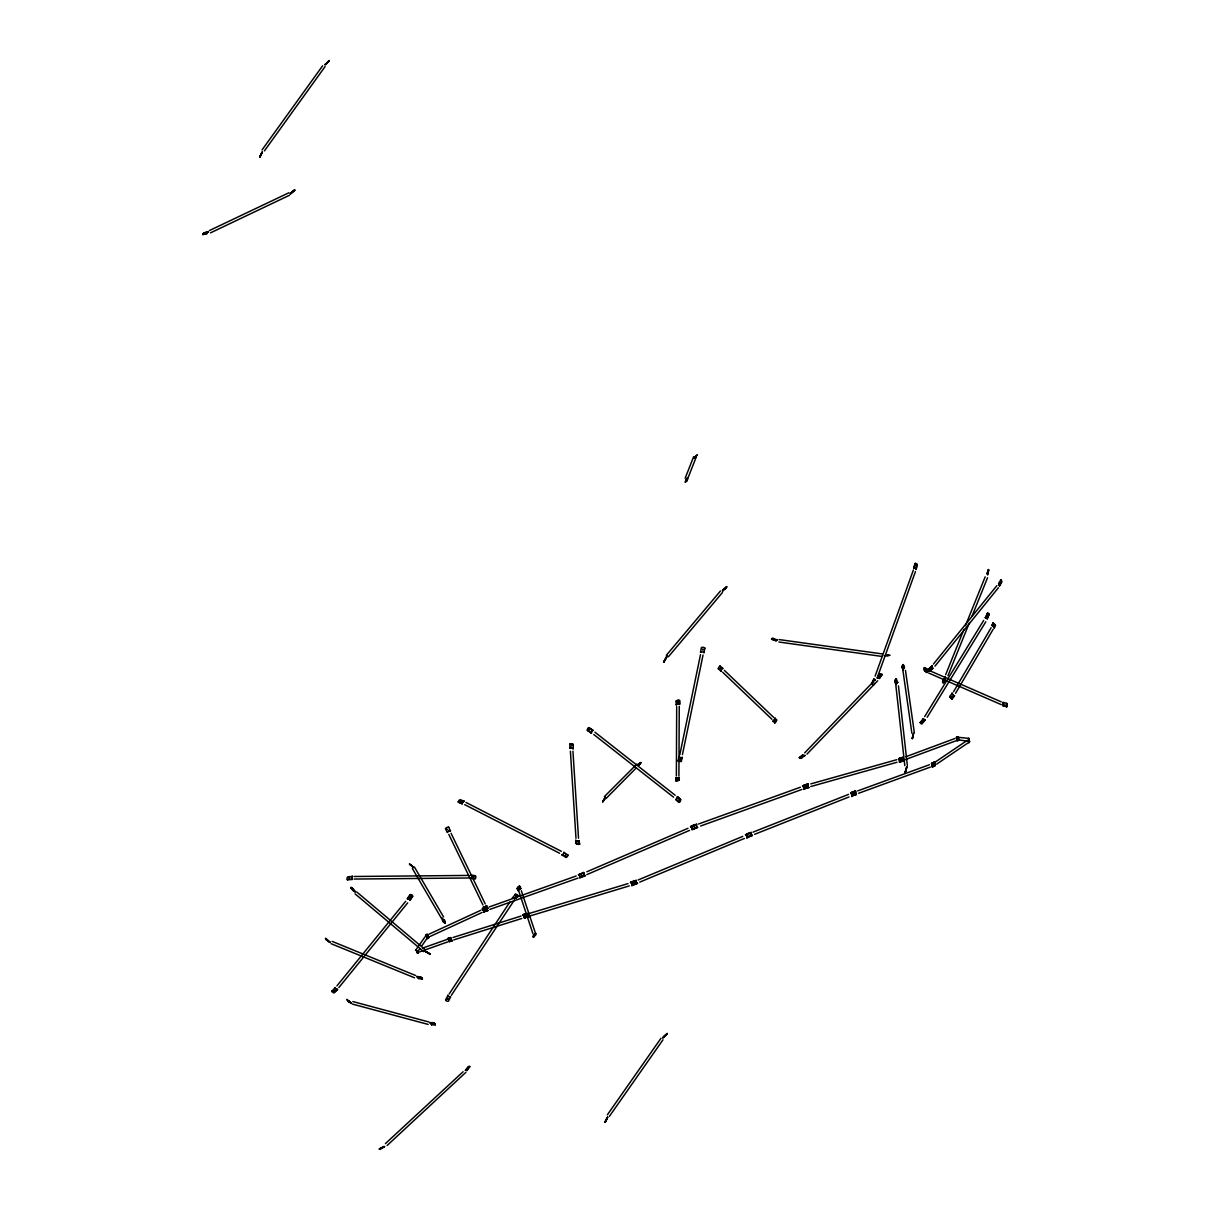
<?xml version="1.0" encoding="UTF-8"?>
<svg xmlns="http://www.w3.org/2000/svg" width="1210" height="1210" viewBox="0 0 1210 1210"><rect width="100%" height="100%" fill="white"/><g stroke="black" fill="none" stroke-linecap="round" stroke-linejoin="round"><path stroke-width="1.5" d="M957.276 739.976L958.955 740.369A3.086 0.786 79.1 0 1 958.743 739.718A2.843 0.923 79.2 0 0 958.078 736.92L957.73 736.739A2.843 0.923 79.2 0 1 958.486 740.202L958.32 737.283A3.086 0.786 79.1 0 1 958.32 736.875L956.853 737.828A2.874 0.923 79.2 0 1 956.959 738.599L957.14 739.476A2.874 0.923 79.2 0 1 957.246 740.807M969.028 739.386L968.786 738.493M450.256 939.716L449.787 939.338M569.925 744.029L570.122 743.968A2.843 2.36 33.7 0 1 573.011 744.437L573.298 744.573A2.843 2.36 33.7 0 0 569.925 744.029L569.819 748.385A3.086 2.541 33.7 0 1 570.455 748.158A2.874 2.375 33.7 0 1 571.09 748.098L571.589 748.007M573.298 744.573L573.192 748.945A3.086 2.541 33.7 0 0 572.648 748.385A2.874 2.375 33.7 0 0 572.012 748.113L571.513 748.128M676.36 776.018L676.692 706.655M678.901 776.079L678.976 761.075M678.991 757.324L679.264 706.262M433.452 1022.889L433.558 1022.677A2.843 1.255 28.2 0 1 435.298 1024.84L435.267 1024.794A2.843 1.255 28.2 0 0 433.77 1022.949L433.724 1023.055A2.843 1.255 28.2 0 1 435.207 1024.9L431.486 1024.809M987.118 615.633L987.768 614.998L987.572 615.89M383.267 1146.838L379.274 1148.865L380.046 1149.455M447.776 829.667L447.231 829.243M933.182 764.932L933.061 764.342M409.887 897.154L410.613 896.504L410.598 897.397M448.426 827.232L448.698 827.186A2.843 2.36 -25.7 0 0 445.492 828.729L445.688 828.547M957.397 738.418L957.927 739.174L957.897 738.357M957.488 738.856L957.654 739.219M422.275 979.238A2.843 1.074 26.3 0 0 421.11 977.62L420.959 977.241A2.843 1.074 26.3 0 1 422.32 979.132L422.32 979.132A2.843 1.074 26.3 0 0 421.156 977.514M905.609 770.15L906.275 769.5M900.905 759.245L900.996 760.046M901.435 759.623L901.147 759.32M578.304 842.72L578.017 842.387M726.106 588.166L726.65 586.699L723.701 589.603M853.292 793.972L854.109 793.594L853.322 793.17M943.603 680.58L944.057 680.413M526.411 913.928A2.843 2.148 51.2 0 1 527.832 916.575L524.293 918.163M527.893 916.514L527.953 916.741A2.843 2.148 51.2 0 0 526.289 913.656L526.486 913.883M805.3 786.515L806.208 786.863L805.588 786.107M806.057 786.908L805.497 786.122M702.632 649.12L702.707 650.057L703.222 649.301M567.898 855.047L563.784 852.203A2.874 2.586 9.7 0 1 563.542 853.595M351.838 877.598A2.874 2.39 -25.6 0 1 352.155 876.796A3.086 2.556 -25.6 0 1 352.428 876.403L347.693 876.872A2.843 2.375 -25.6 0 0 347.588 879.927L347.346 879.594M518.651 888.7L519.256 888.11M260.452 155.727L260.937 154.835L260.362 155.561M926.905 670.234L926.89 671.066A3.086 1.497 78.1 0 0 927.178 672.488L924.652 670.915A2.843 1.376 78.1 0 1 924.697 667.617L924.379 667.844M482.941 908.786L486.465 907.364M777.44 639.788A2.874 0.953 11.8 0 0 776.487 639.939L776.17 640.166A2.874 0.953 11.8 0 0 776.124 640.483A3.086 1.013 11.8 0 0 776.17 640.892L771.753 639.228A2.843 0.938 11.8 0 1 773.024 638.351L777.425 640.014A3.086 1.013 11.8 0 0 777.092 639.999M999.596 585.504A3.086 1.316 -77.6 0 1 999.581 585.973L1001.593 581.949A2.843 1.21 -77.6 0 0 1000.957 579.998L1000.594 579.923M693.92 826.46L694.601 827.247L693.738 826.657M466.697 1070.472L469.616 1066.691L466.878 1070.638A3.086 0.998 -48.3 0 0 466.848 1070.305A2.874 0.938 -48.3 0 0 466.712 1070.124L466.379 1070.079A2.874 0.938 -48.3 0 0 465.85 1070.26A3.086 0.998 -48.3 0 0 465.472 1070.442L468.663 1066.539M525.306 915.743L526.305 915.758L525.488 915.32M526.168 916.015L525.836 915.365M720.661 668.555L720.237 667.875L720.358 668.707M896.202 681.351L896.111 681.85M895.839 681.79L896.186 680.988M929.885 669.1L930.596 668.873M930.52 669.266L930.127 668.661M692.861 828.941L693.103 829.107A2.843 2.813 -44.7 0 1 692.014 825.764L691.938 826.097M677.978 778.272A3.086 1.467 -15.1 0 0 679.339 777.743L678.87 780.299A2.843 1.361 -15.1 0 1 675.906 780.737L675.83 778.151M679.158 780.027L679.294 777.516A3.086 1.467 -15.1 0 1 678.87 777.728M1003.483 703.993L1003.287 704.477A2.874 2.072 66.3 0 1 1003.196 705.173M925.378 670.038L925.574 669.357M774.672 720.903L775.444 720.404M695.327 824.751L694.994 824.554A2.843 2.828 -15.6 0 1 696.521 827.776L696.582 827.474M749.338 835.384L748.688 834.673M902.932 666.498L903.265 667.375M880.003 676.193L879.821 675.392M485.437 909.89L484.499 909.527L485.422 909.663M487.736 908.544L487.827 908.15A2.843 1.679 -25.7 0 1 484.635 909.693L485.18 909.587M799.402 757.626L799.462 757.823A2.843 1.21 -22.8 0 0 801.307 758.246L804.983 755.373A3.086 1.301 -22.8 0 1 803.712 755.494L803.213 755.373A3.086 1.301 -22.8 0 1 802.714 754.858L799.432 757.687L802.911 755.085A3.086 1.301 -22.8 0 0 802.971 755.297A3.086 1.301 -22.8 0 0 803.228 755.569M889.259 655.412L884.238 655.729L890.091 655.26M912.627 737.45L913.626 733.215L912.143 738.569L912.673 738.009M912.703 736.678L913.096 736.345M718.377 668.767L721.145 671.414A3.086 2.208 -67.2 0 1 721.281 670.688M903.401 670.249L902.161 667.073A2.843 1.059 -83 0 1 903.189 664.653M445.719 999.989L445.552 999.687A2.843 2.511 -60.1 0 0 448.411 1001.23L450.649 996.889A3.086 2.707 -60.1 0 1 449.954 996.949A2.874 2.526 -60.1 0 1 449.455 996.889L448.653 996.465A2.874 2.526 -60.1 0 1 448.229 996.011M605.877 1120.732L606.119 1119.9M905.488 771.889L906.214 767.745M905.791 771.057L907.061 766.595L905.08 772.056M1005.011 704.931L1004.905 704.447M915.652 565.388L916.061 566.023M351.777 877.991L351.777 877.477A2.874 2.39 -25.6 0 1 351.974 876.887M806.692 784.292L807.025 784.458A2.843 2.601 88.2 0 1 807.962 787.317L807.887 787.634A2.843 2.601 88.2 0 0 806.692 784.292L802.502 785.91A3.086 2.813 88.2 0 1 803.032 786.409M934.725 765.824L934.77 765.522A2.843 1.512 84 0 0 934.196 762.587L933.833 762.391A2.843 1.512 84 0 1 934.513 765.839L932.26 766.898A2.874 1.528 84 0 0 932.305 765.476L932.123 764.614A2.874 1.528 84 0 0 931.806 763.797A3.086 1.633 84 0 0 931.579 763.449M448.093 999.369L447.655 998.568M571.18 746.177L571.77 745.587M433.271 1023.645L432.666 1023.448M485.966 908.377L486.269 907.863A3.086 2.178 57.9 0 1 486.314 907.455M486.012 908.468L485.543 907.803M579.817 876.448A2.874 2.586 49.9 0 1 579.892 877.794L584.022 875.964M912.385 738.644L912.794 736.149M700.499 654.625L679.808 754.768M678.326 799.75L679.067 800.112M579.454 874.558L583.81 872.501A3.086 2.859 46.6 0 0 583.749 872.97M873.696 682.742L873.363 682.032M942.726 681.427L942.832 681.472A2.843 1.013 -64.7 0 0 943.376 682.727L945.161 680.035M523.688 914.518L523.643 914.79A2.843 2.269 49.2 0 0 524.792 917.498L525.155 917.603A2.843 2.269 49.2 0 1 523.809 914.412L527.605 913.55A3.086 2.45 49.2 0 0 527.545 914.216A2.874 2.284 49.2 0 0 527.651 914.851L527.983 915.652A2.874 2.284 49.2 0 0 528.573 916.409M348.979 877.961L349.176 878.672M349.599 878.384L349.509 877.704M349.66 878.505L349.403 877.673M450.286 939.928L449.636 939.278M704.628 647.985L704.84 648.167A2.843 2.738 -7.5 0 0 701.361 647.592L700.499 652.281A3.086 2.949 -7.5 0 1 701.21 651.948M704.84 648.167L703.978 652.856A3.086 2.949 -7.5 0 0 703.781 652.477A2.874 2.753 -7.5 0 0 702.768 652.024L701.891 651.872A2.874 2.753 -7.5 0 0 700.953 652.024M899.65 758.61L899.605 758.337A2.843 1.77 81.2 0 0 900.361 761.801L900.285 761.574M952.164 696.93L951.438 696.31M473.095 877.144L473.912 876.675M565.856 854.835L565.04 855.334M581.42 874.86L581.662 875.632M682.44 754.601L703.04 655.049M988.509 569.517L986.967 573.691M987.148 573.752L988.57 569.668M988.404 570.031L987.511 574.78M988.585 570.53L987.738 574.614M582.267 875.39L582.055 875.662M749.913 832.692L749.837 832.631A2.843 2.753 -55 0 1 751.213 835.838L751.304 835.535A2.843 2.753 -55 0 0 750.17 832.843L745.466 834.688A3.086 2.964 -55 0 1 746.071 835.112M902.705 761.09L902.766 760.803A2.843 1.921 81.8 0 0 902.116 757.853L901.813 757.611A2.843 1.921 81.8 0 1 902.509 761.12L899.348 762.103A3.086 2.087 81.8 0 0 899.423 761.635A2.874 1.936 81.8 0 0 899.423 760.682L899.242 759.819A2.874 1.936 81.8 0 0 898.848 759.003A3.086 2.087 81.8 0 0 898.591 758.64L901.949 757.641M460.148 801.307L460.844 801.716M525.306 915.622L526.017 915.274L525.458 915.925M915.168 563.573L913.716 568.292A3.086 2.102 89.9 0 1 914.231 568.14M913.913 568.292L914.957 563.663M917.12 564.525L916.197 569.411A3.086 2.102 89.9 0 0 915.909 569.078M410.689 864.984L411.96 866.012L409.404 864.137M678.205 760.999L678.87 756.779A3.086 2.496 2.5 0 0 679.445 757.203M681.185 761.498L682.364 757.354A3.086 2.496 2.5 0 1 681.895 757.505M851.613 796.346L855.606 794.35A2.843 2.344 -88.9 0 0 854.683 791.506L850.63 793.004A3.086 2.526 -88.9 0 1 851.114 793.503M897.759 682.41A3.086 1.452 -81.5 0 0 897.517 682.485A2.874 1.361 -81.5 0 0 896.973 682.969L896.595 683.559A2.874 1.361 -81.5 0 0 896.338 684.134A3.086 1.452 -81.5 0 0 896.141 684.86L895.082 680.928A2.843 1.346 -81.5 0 1 896.292 678.916L896.292 678.916A2.843 1.346 -81.5 0 0 894.795 681.2L895.929 684.83A3.086 1.452 -81.5 0 1 896.05 684.346A2.874 1.361 -81.5 0 1 896.368 683.529L896.746 682.939A2.874 1.361 -81.5 0 1 897.079 682.652M994.076 624.753L994.272 625.071M534.517 935.784L535.516 934.876M922.67 721.508L921.959 721.962M604.213 800.052L605.423 797.375L602.943 801.776M603.745 800.324L604.198 799.417L602.988 801.307M928.735 669.1L928.69 669.266A2.843 1.649 -58 0 0 928.887 670.885M928.781 669.327L932.214 665.954A3.086 1.785 -58 0 0 932.123 666.408A2.874 1.664 -58 0 0 932.108 667.179L932.29 667.754A2.874 1.664 -58 0 0 932.562 668.056A3.086 1.785 -58 0 0 932.971 668.253L929.598 671.323M775.247 720.676L775.489 720.555M854.109 793.669L853.262 793.941M347.406 1000.292L348.661 1001.396M631.786 881.878L631.696 882.272A2.843 2.723 19 0 0 632.845 884.979L637.64 883.421A3.086 2.934 19 0 1 637.231 883.134A2.874 2.738 19 0 1 636.581 882.483L636.399 882.029M633.526 882.892L633.964 882.483M776.563 720.237L776.563 719.844A2.843 1.27 -62.5 0 1 774.582 722.824L774.975 722.778A2.843 1.27 -62.5 0 0 776.457 720.192M515.778 895.929L515.838 896.519M515.883 896.655L516.08 896.232M463.475 801.489A2.874 2.269 -20.3 0 0 462.961 801.928L462.538 802.729A2.874 2.269 -20.3 0 0 462.296 803.516A3.086 2.435 -20.3 0 0 462.296 803.909L458.287 802.245A2.843 2.254 -20.3 0 1 460.208 799.613L464.201 801.277M851.885 792.565L851.9 792.278A2.843 2.223 89.2 0 0 852.581 795.726L856.438 794.562M326.972 940.17L330.103 942.303L325.611 938.294L329.937 942.484L326.352 939.535M724.714 588.922L725.486 588.317L724.684 588.816M726.65 586.835L726.333 587.667M325.429 938.536L326.186 939.716M351.656 887.989L352.125 889.017M915.441 571.574L877.492 677.01M676.587 704.492A2.874 2.117 -20 0 1 677.464 704.114L678.386 704.114A2.874 2.117 -20 0 1 679.279 704.175A3.086 2.269 -20 0 1 679.702 704.296L679.536 700.56L679.642 704.144M803.848 785.487L808.189 784.095M630.486 882.392L634.917 880.835A2.843 2.677 28.1 0 1 636.309 883.935L636.369 883.678A2.843 2.677 28.1 0 0 635.189 881.001L630.516 882.317A3.086 2.889 28.1 0 1 630.879 882.68A2.874 2.692 28.1 0 1 631.514 883.406M638.94 764.538L639.364 763.722L639.213 765.068M875.102 676.148L913.384 570.016M879.685 675.951L880.502 675.588M602.701 801.852L605.212 797.239L604.229 799.674M802.185 756.946L801.443 756.658M802.124 756.658L801.943 757.158M912.869 737.54L912.325 738.493M640.755 762.996L640.514 763.404M685.147 478.268L693.663 456.654M687.492 479.251L696.007 457.622M444.509 920.039L445.008 922.928A2.843 0.877 48.8 0 1 442.588 920.991L442.089 918.103A3.086 0.938 48.8 0 0 442.406 918.496M680.428 760.001L680.141 759.169M945.63 674.726L963.992 629.291M965.398 625.782L985.182 576.852M948.005 675.619L969.195 623.195M972.008 616.208L987.541 577.76M447.352 999.188L448.169 998.628M333.945 992.745L337.575 989.462M443.45 920.447L443.631 921.279M664.562 660.388L664.245 661.159M665.001 659.631L664.759 660.236M605.529 1121.383L607.496 1117.117M605.802 1121.216L607.707 1117.238M591.493 731.823L591.66 731.43M334.081 991.202L334.005 990.264L334.565 991.02M985.288 617.765L987.632 613.288M987.541 613.258L985.484 617.841A3.086 1.785 -69.9 0 1 985.802 617.72A2.874 1.664 -69.9 0 1 986.377 617.705L986.831 617.977A2.874 1.664 -69.9 0 1 987.088 618.34A3.086 1.785 -69.9 0 1 987.284 618.9L989.069 614.151M677.434 701.876L678.235 702.193M677.434 702.511L677.963 701.861M994.423 627.869A3.086 1.528 55.4 0 0 994.197 627.43A2.874 1.422 55.4 0 0 993.667 626.629L993.077 626.009A2.874 1.422 55.4 0 0 992.593 625.63A3.086 1.528 55.4 0 0 992.064 625.358L993.168 622.878L991.882 625.479A3.086 1.528 55.4 0 1 992.941 626.16L993.486 626.765A3.086 1.528 55.4 0 1 994.363 628.111L995.391 625.101M512.783 897.805A2.874 2.375 -23.7 0 1 513.66 897.956L514.401 898.47L513.66 897.956A3.086 2.541 -23.7 0 0 512.344 897.956L515.52 894.22M259.772 157.255L261.602 153.246M259.984 157.013L261.708 153.156M260.15 156.347L262.222 152.021L261.617 152.883M260.014 156.559L262.449 152.142L261.481 153.035M293.259 191.482L293.365 190.953M294.62 190.363C295.588 187.868 285.333 198.092 293.062 191.664M470.599 878.036A3.086 2.647 11.2 0 1 470.327 878.369L475.394 878.415M591.448 732.413A3.086 2.768 62 0 0 591.463 733.154L587.485 730.174A2.843 2.556 62 0 1 588.831 727.724L593.036 730.28M696.945 455.126L694.041 457.909L695.553 457.108M695.856 456.957C692.18 459.709 697.686 454.748 695.584 456.397M325.097 66.535L264.43 150.872M872.365 684.285A2.843 2.042 -62.9 0 1 871.699 683.287L873.892 678.931A3.086 2.208 -62.9 0 0 874.043 679.309A2.874 2.072 -62.9 0 0 874.482 679.869L875.223 680.232M871.941 683.62L874.043 679.007A3.086 2.208 -62.9 0 0 874.195 679.385A2.874 2.072 -62.9 0 0 874.648 679.944M534.185 935.723L534.517 935.164M663.761 662.263C672.715 645.217 660.69 667.133 664.456 661.295M665.061 660.297L666.725 657.03L665.455 658.981M723.61 589.255L722.536 591.1L726.242 587.576M518.424 891.029L517.351 888.382A2.843 1.452 -50.9 0 1 519.483 886.31M952.346 698.911L952.043 698.836A2.843 2.133 63.9 0 1 950.031 696.703L949.865 696.431A2.843 2.133 63.9 0 0 952.225 698.941L954.584 695.72A3.086 2.299 63.9 0 1 953.964 695.493M565.917 855.047L565.191 855.621M380.953 1148.169L381.861 1148.109M603.82 800.264L604.168 799.432M924.485 667.829L924.546 667.708A2.843 1.376 78.1 0 0 924.44 670.642M640.574 762.829L640.029 764.1M445.658 999.747L447.912 995.406M583.961 876.312L584.022 876.222A2.843 2.556 49.9 0 0 582.555 873.03L578.335 874.709A3.086 2.768 49.9 0 1 578.924 875.178M995.528 625.373L995.467 625.494A2.843 1.422 55.4 0 0 992.986 622.999M924.667 716.607L983.654 620.458M686.614 478.903L687.159 478.026L686.614 480.763M686.599 479.372C687.794 476.695 688.021 480.914 686.236 481.247M1002.833 705.566L1006.765 706.685A2.843 2.057 66.3 0 0 1006.811 703.373L1006.871 703.706M430.246 954.221L425.375 951.544M905.261 771.783L906.154 770.906M953.495 691.833L991.126 627.748M955.567 693.3L993.198 629.215M664.396 1036.335L663.065 1037.772L666.347 1034.474M294.832 190.091L290.521 193.857L294.454 190.182M927.208 717.243L985.802 621.774M942.877 681.215L945.343 677.222A3.086 1.089 -64.7 0 0 945.267 677.812A2.874 1.028 -64.7 0 0 945.297 678.25M943.271 682.682L944.934 679.929M262.01 149.98L322.631 65.763M420.536 978.361L419.689 978.028L420.672 978.103M205.443 233.212L204.445 233.409L205.352 233.424M695.75 456.2L696.068 456.367M638.214 764.251L640.725 762.481M681.472 761.392L681.472 761.241A2.843 2.314 2.5 0 1 677.993 760.667L677.978 760.818M697.323 454.779L696.824 455.731M451.3 995.376L514.568 899.771M640.332 763.238L639.122 764.992M677.086 798.449L676.708 798.781A2.874 2.208 88.9 0 1 676.118 799.341M607.586 1117.435L604.985 1122.441M509.818 902.07L449.137 994M605.908 1121.277L605.318 1122.093M408.677 898.909A2.874 2.435 -57 0 0 408.118 898.743A3.086 2.601 -57 0 0 407.437 898.758L410.432 894.674A2.843 2.405 -57 0 1 412.549 896.111L409.797 900.361A3.086 2.601 -57 0 0 409.555 899.726A2.874 2.435 -57 0 0 409.192 899.257M409.918 900.437L412.64 896.383M607.239 1117.495L604.682 1122.381M638.184 764.735L640.907 762.648M604.032 800.309L602.731 801.625M417.163 952.754L416.815 951.12L417.934 952.935M415.559 950.349L425.043 936.797M417.783 951.589L419.885 948.579M421.988 945.57L427.266 938.037M607.329 1114.864L660.978 1038.271M609.356 1116.391L662.989 1039.798M949.865 696.431L952.225 693.209A3.086 2.299 63.9 0 0 952.376 693.678A2.874 2.148 63.9 0 0 952.693 694.601L953.435 695.145M723.383 589.648L722.37 590.919L725.546 588.438M416.482 950.576L415.726 950.394M969.059 738.554L968.393 740.036M968.983 738.327L968.635 739.991M969.225 741.064L968.832 742.637L968.65 741.246M969.649 741.488L969.074 742.592L969.119 741.352M1006.659 706.761L1006.826 706.519A2.843 2.057 66.3 0 0 1006.796 703.736M589.194 729.766L590.026 729.66M483.879 912.204L486.828 910.465M994.287 625.358L993.516 624.889M579.378 844.323L579.182 840.829A3.086 1.891 21.9 0 1 578.819 840.935M465.865 1072.362L387.124 1145.492M428.703 937.402L428.506 937.205A2.843 0.862 59.8 0 0 426.933 934.619L426.858 934.377A2.843 0.862 59.8 0 1 428.703 937.402L427.372 938.521M465.351 1070.29L468.452 1066.66A2.843 0.923 -48.3 0 1 469.798 1066.857L469.616 1066.691M904.929 772.04L905.745 771.572M294.575 190.03L294.151 190.908M417.737 952.663L416.724 951.65M415.59 950.168L416.603 950.349M333.899 991.035L334.489 990.294M677.071 779.573L677.842 779.452L676.934 779.497M696.355 456.125L695.463 457.032M448.093 938.597L450.725 937.659M516.005 898.107L517.835 895.43M516.065 898.228L517.925 895.672M535.697 935.043C537.119 930.883 531.281 937.205 533.761 936.979M535.833 933.47L533.338 935.905L533.383 937.251M686.63 481.156L685.329 482.2L685.858 479.916M667.164 1033.582L666.786 1034.202M933.409 664.124L996.859 585.655M998.401 587.727L934.952 666.181M686.342 479.72L685.329 482.2M405.698 901.284L336.894 985.938M338.891 987.526L407.679 902.872M773.735 639.228L774.355 639.273M920.296 722.37L923.381 718.634A3.086 1.77 -45.9 0 0 923.427 718.967A2.874 1.649 -45.9 0 0 923.684 719.466L924.289 719.874A2.874 1.649 -45.9 0 0 924.939 719.92A3.086 1.77 -45.9 0 0 925.317 719.829L921.99 723.64A2.843 1.633 -45.9 0 1 920.447 722.733L920.356 722.4A2.843 1.633 -45.9 0 0 922.08 723.429L922.232 723.565M920.386 722.673L923.533 718.785M922.08 723.429L925.166 719.693A3.086 1.77 -45.9 0 1 924.788 719.769A2.874 1.649 -45.9 0 1 924.137 719.738M666.362 655.26L720.434 590.994M668.389 656.788L722.446 592.522M462.749 802.381L463.022 802.064A2.874 2.269 -20.3 0 1 463.748 801.489M665.197 1035.336L665.984 1034.898L665.288 1035.594M563.346 853.837L563.058 854.26A2.874 2.586 9.7 0 1 561.909 854.941M535.41 935.194L533.58 936.797M325.066 64.841L329.211 60.5L328.696 61.377M804.665 752.892L875.405 679.536M877.689 680.776L806.964 754.117M854.396 791.325L854.426 791.279A2.843 2.344 -88.9 0 1 855.379 794.652L855.53 794.652M567.868 854.804A2.843 2.571 9.7 0 1 565.977 857.451L566.28 857.24M207.152 232.501L206.804 232.94A3.086 0.998 -27.2 0 0 206.728 233.485L202.796 234.483L206.849 233.712A3.086 0.998 -27.2 0 1 206.789 233.545A2.874 0.923 -27.2 0 1 206.91 233.152L207.273 232.713A2.874 0.923 -27.2 0 1 207.681 232.335M460.889 801.867L460.768 800.975L460.223 801.776M326.065 63.843L324.9 64.644L329.362 60.697M666.604 1034.021L666.029 1034.973M352.08 888.322C361.442 897.578 347.724 886.522 351.46 887.565M327.154 62.481L328.001 62.012M327.305 62.693L327.774 61.876M887.414 655.412L888.291 655.396L887.474 655.124M887.323 655.472L888.322 655.336M952.315 696.854L951.589 696.763M331.858 991.368L335.034 987.632M331.797 991.126L331.752 991.005A2.843 2.284 -23.1 0 0 334.217 992.669L337.514 989.326A3.086 2.465 -23.1 0 1 336.788 989.266M604.35 796.634L636.883 764.07M605.938 798.6L636.294 767.896M328.817 60.893L328.515 61.196M633.753 882.498L633.722 883.345M385.415 1143.616L463.097 1071.742M928.932 670.975A2.843 1.649 -58 0 1 928.675 668.933L932.033 665.848M929.431 671.217L932.789 668.132M534.412 936.419L533.383 936.948M926.951 672.533L924.652 670.915M426.858 934.377L425.527 935.496A3.086 0.923 59.8 0 1 426.389 936.555M447.443 998.583L447.655 998.447M381.725 1148.229L381.286 1148.214M348.631 1001.562L351.445 1003.075L346.877 999.717M904.188 667.708A3.086 1.134 -83 0 1 904.49 667.406L903.084 664.638A2.843 1.059 -83 0 0 902.01 667.375L903.174 670.234A3.086 1.134 -83 0 1 903.447 668.767M350.673 887.58L353.26 890.53M747.871 837.184A2.843 2.707 -65.7 0 1 746.888 833.856L746.857 834.189A2.843 2.707 -65.7 0 0 747.674 837.017L752.438 835.641A3.086 2.934 -65.7 0 1 752.076 835.339A2.874 2.738 -65.7 0 1 751.47 834.552L751.213 833.72A2.874 2.738 -65.7 0 1 751.244 832.767M680.58 799.81A2.843 2.193 88.9 0 1 679.233 802.275L678.84 802.381A2.843 2.193 88.9 0 0 680.413 799.492L680.489 799.81M922.67 721.311L922.368 721.402M723.837 589.134L726.65 586.714M676.284 700.998L676.314 701.074A2.843 2.102 -20 0 1 679.264 700.529L679.521 700.62M917.256 564.783L917.059 564.783A2.843 1.936 89.9 0 0 914.775 563.663M353.169 890.681L355.135 891.649L352.7 888.533M680.428 759.85L679.566 759.714M579.424 844.232A2.843 1.754 21.9 0 1 576.535 843.763L576.308 843.506A2.843 1.754 21.9 0 0 579.681 844.066M935.058 762.194L967.047 740.505M936.661 764.145L968.666 742.456M204.066 233.091L208.271 231.927M969.558 741.851L969.467 741.019M379.38 1149.076L383.479 1146.944M380.363 1149.122L384.523 1146.505L383.555 1146.732M379.441 1149.273L384.629 1146.732L383.116 1146.551M934.574 762.073L932.199 763.147A2.843 1.331 83.2 0 0 932.88 766.595L935.254 765.522A3.086 1.452 83.2 0 1 935.058 765.174A2.874 1.346 83.2 0 1 934.74 764.357L934.574 763.495A2.874 1.346 83.2 0 1 934.528 762.799M968.59 739.855L968.544 738.644L969.346 739.643M968.877 741.397L969.316 742.154L968.817 741.11M956.823 736.996L956.883 738.13M968.423 738.72L969.24 739.779M448.305 831.482L449.046 830.967A2.874 2.375 -25.7 0 1 450.407 830.816M586.759 874.648L689.564 830.393M719.95 666.226L720.116 666.06A2.843 2.042 -67.2 0 0 718.256 669.039M485.528 906.456L484.726 906.834M486.844 910.797L486.768 910.797A2.843 1.875 58.6 0 0 485.195 907.591L482.155 909.103A3.086 2.027 58.6 0 1 482.699 909.572A2.874 1.891 58.6 0 1 483.138 910.101L483.577 910.873A2.874 1.891 58.6 0 1 483.834 911.75M932.88 766.595L935.028 765.552A3.086 1.452 83.2 0 1 934.831 765.204A2.874 1.346 83.2 0 1 934.528 764.387L934.347 763.51A2.874 1.346 83.2 0 1 934.317 762.572A3.086 1.452 83.2 0 1 934.347 762.103M209.33 230.596L288.993 192.723M210.449 232.88L289.493 195.249M957.972 736.693L956.263 737.434A3.086 0.998 79.2 0 1 956.732 738.705L956.913 739.522M958.713 740.157L957.019 740.883A3.086 0.998 79.2 0 0 956.989 740.187M746.827 837.865L751.259 835.868M429.127 934.12L480.854 910.268M430.367 936.343L482.094 912.476M924.47 667.663L926.996 669.236M695.039 824.57L690.607 826.627A3.086 3.055 -15.6 0 1 691.228 827.065M696.506 827.761L692.075 829.818A3.086 3.055 -15.6 0 0 692.15 829.031M419.915 977.62L420.067 978.3M447.579 938.748L449.727 937.75A2.843 1.24 57 0 1 451.572 940.775L451.315 940.639A2.843 1.24 57 0 0 449.742 938.053M854.547 791.325L850.781 793.019A3.086 2.526 -88.9 0 1 851.613 794.108L851.734 794.471M639.742 882.12L744.377 838.47M934.044 762.376L931.367 763.48A3.086 1.633 84 0 1 931.594 763.828A2.874 1.528 84 0 1 931.912 764.644L932.093 765.506A2.874 1.528 84 0 1 932.063 766.883L934.513 765.839M586.85 871.775L687.976 828.305M754.601 834.325L849.012 796.951M848.649 794.35L753.043 832.117M742.758 836.382L638.109 879.972M880.23 674.106L877.265 678.023A3.086 1.694 -43.1 0 1 877.779 677.797M427.266 937.962L429.323 937.357A3.086 1.134 59.8 0 1 429.021 937.024A2.874 1.059 59.8 0 1 428.476 936.268L427.841 935.617A2.874 1.059 59.8 0 1 427.508 934.785M580.709 877.295L585.292 875.692A3.086 2.859 46.6 0 1 584.884 875.405M800.415 787.211L698.548 824.01M519.408 886.234L520.92 888.594A3.086 1.573 -50.9 0 0 520.361 888.866M803.606 789.268L807.887 787.634M526.289 913.656L522.644 915.078A3.086 2.314 51.2 0 1 523.038 915.365A2.874 2.163 51.2 0 1 523.673 916.076L523.915 916.454M810.821 786.53L896.988 762.27M896.791 759.683L810.776 783.898M905.776 756.764L954.902 738.508M905.11 759.698L955.991 740.792M700.605 826.022L801.837 789.495M470.463 875.193L475.469 875.874M857.693 790.901L929.416 764.75M858.661 793.261L930.384 767.095M489.173 906.971L576.202 875.979M489.868 909.406L578.047 878.082M422.714 948.065L447.246 939.368M418.206 952.361L447.987 941.803M636.309 883.935L631.832 885.569A3.086 2.889 28.1 0 0 631.953 885.039A2.874 2.692 28.1 0 0 631.892 884.117L631.756 883.708M746.888 833.856L751.44 832.314A3.086 2.934 -65.7 0 0 751.274 833.055A2.874 2.738 -65.7 0 0 751.289 833.75M692.014 825.764L696.658 824.237A3.086 3.055 -44.7 0 0 696.521 824.721A2.874 2.843 -44.7 0 0 696.491 825.644L696.627 826.097M693.103 829.107L697.746 827.579A3.086 3.055 -44.7 0 1 697.187 827.08M530.827 915.713L629.336 885.886M873.817 684.542L874.119 684.436A2.843 2.042 -62.9 0 1 872.773 684.497M899.605 758.337L902.705 757.369M900.361 761.801L903.462 760.833A3.086 1.906 81.2 0 1 902.811 759.593L902.448 758.806M851.9 792.278L855.757 791.113M483.017 908.74A2.843 2.012 57.9 0 0 484.272 911.463L487.933 910.57A3.086 2.178 57.9 0 1 486.949 909.436M452.979 937.493L521.087 916.046M453.705 939.928L521.812 918.481M627.99 883.618L529.451 913.399M999.369 585.458A3.086 1.316 -77.6 0 1 999.354 585.927L1001.577 582.252M803.894 785.199A2.843 2.511 86.1 0 0 804.635 788.648L808.946 787.559A3.086 2.723 86.1 0 1 808.477 786.999M202.902 234.695L202.796 234.498A2.843 0.923 -27.2 0 1 204.203 232.713L208.15 231.715M523.809 914.412L527.711 913.444M525.034 917.694L529.072 916.635M442.633 920.87L442.966 921.082A2.843 0.877 48.8 0 0 444.947 922.807L445.189 922.761M449.228 940.518A3.086 1.346 57 0 1 449.515 941.168L452.374 940.745A3.086 1.528 56.5 0 1 451.436 939.61L451.043 938.884M677.963 778.045L677.101 778.196M678.023 778.257L677.161 778.423M350.945 887.369L351.823 887.822M449.712 941.441L449.908 941.319A2.843 1.407 56.5 0 1 448.245 938.234L448.154 938.249M427.448 938.158L427.659 938.037A2.843 1.044 59.8 0 1 425.935 934.937L425.784 935.315A3.086 0.923 59.8 0 1 426.601 936.434L427.024 937.16A3.086 0.923 59.8 0 1 427.417 937.901M347.527 879.806L352.322 879.458M484.439 911.72L484.59 911.614A2.843 2.012 57.9 0 1 483.123 908.423L483.123 908.423M427.281 935.859L426.994 936.359M417.329 952.966L418.146 952.815L416.921 950.924M468.648 875.435L354.061 876.494M354.061 879.05L468.648 877.991M580.981 877.462L581.057 877.462A2.843 2.647 46.6 0 1 579.575 874.195L579.545 874.18M433.558 1022.677L429.731 1022.647A3.086 1.361 28.2 0 1 430.352 1023.07A2.874 1.27 28.2 0 1 430.836 1023.494M779.195 639.591L882.06 653.884M327.774 940.336L327.245 940.291M470.433 875.314L475.288 875.692A2.843 2.45 11.2 0 1 475.182 878.747L475.182 878.747M475.197 878.626L470.342 878.248A3.086 2.647 11.2 0 0 470.63 877.9M680.943 757.596L680.08 757.46M680.943 757.747L680.065 757.596M577.987 840.995L577.14 840.859M577.911 841.192L577.064 841.041M878.248 677.615L878.929 677.887A2.874 1.588 -43.1 0 1 879.322 678.25A3.086 1.694 -43.1 0 1 879.428 678.523L881.999 674.454M881.742 656.41L778.877 642.011M519.075 889.653A3.086 1.573 -50.9 0 0 518.243 890.893L517.214 888.654M959.076 737.389L968.741 738.372M958.865 739.915L968.998 741.412M348.314 1000.761L348.919 1001.426M349.13 1001.351L348.374 1000.731M420.959 977.241L416.921 976.44A3.086 1.165 26.3 0 1 417.949 977.272M420.853 977.453L416.815 976.652A3.086 1.165 26.3 0 1 417.208 976.924M422.32 979.132L418.176 978.542A3.086 1.165 26.3 0 0 418.252 978.24M1000.761 579.953L998.568 583.523A3.086 1.316 -77.6 0 1 998.764 583.598A3.086 1.316 -77.6 0 1 999.082 583.719A2.874 1.225 -77.6 0 1 999.309 584.006L999.415 584.264M352.836 1001.562L428.703 1021.936M352.261 1004.028L428.128 1024.416M634.327 882.604L634.418 882.695M1006.811 703.373L1002.863 702.269A3.086 2.223 66.3 0 1 1003.317 703.706M1002.984 705.506L1006.765 706.685M771.753 639.228L776.215 640.665A3.086 1.013 11.8 0 1 776.124 640.483M803.304 755.584L803.848 755.705A3.086 1.301 -22.8 0 0 805.073 755.584M903.31 664.547L904.248 667.375A3.086 1.134 -83 0 0 904.067 667.557A3.086 1.134 -83 0 0 903.749 667.996M517.048 888.518A2.843 1.452 -50.9 0 1 519.544 886.083L519.71 886.219M427.145 936.646L427.614 936.298M332.175 941.395L415.635 975.502M331.086 943.679L414.546 977.786M932.305 763.071L932.381 763.419A2.843 1.331 83.2 0 0 932.971 766.353M427.811 952.588L429.565 953.783M425.088 951.09L429.142 953.541M929.552 670.642L1001.215 701.845M928.554 672.972L1001.26 704.644M561.304 851.296L465.956 802.427M464.716 804.635L559.595 853.262M424.967 951.302L430.291 954.1M416.013 949.85L416.24 950.531M417.858 952.875L416.981 951.393L417.541 952.83M348.465 1001.744L351.278 1003.272L346.892 999.399M336.259 989.22L335.578 988.661A2.874 2.299 -23.1 0 1 335.14 988.025M425.3 951.211L426.948 952.194M565.977 857.451L561.879 854.85A3.086 2.768 9.7 0 0 562.559 854.547M924.697 667.617L927.223 669.19A3.086 1.497 78.1 0 0 927.011 669.674M587.425 730.538L587.485 730.583A2.843 2.556 62 0 1 588.998 727.664L592.945 730.326A3.086 2.768 62 0 0 592.537 730.522M351.278 887.747L352.246 888.14M915.471 568.458L914.699 568.171A2.874 1.951 89.9 0 0 914.049 568.171M915.002 568.277L915.274 568.458A2.874 1.951 89.9 0 1 915.804 569.033M515.142 894.266L515.233 894.326A2.843 2.344 -23.7 0 1 517.986 895.808M352.609 889.199L352.897 889.229M587.531 730.492L591.463 733.154A3.086 2.768 62 0 1 591.508 731.763M423.697 951.635L355.044 893.827M443.692 919.63L442.89 919.313A2.874 0.877 48.8 0 1 442.225 918.647M443.208 919.57L443.495 919.797A2.874 0.877 48.8 0 0 444.085 920.114M411.687 866.042L413.654 867.615L411.037 865.15L413.805 867.419L411.99 865.876M411.324 865.362L409.57 863.94M409.645 864.318L411.158 865.573M675.21 795.272L594.896 732.156M593.792 734.515L673.562 797.209M924.032 719.769L923.835 719.617A2.874 1.649 -45.9 0 1 923.623 719.269A3.086 1.77 -45.9 0 1 923.442 718.725M347.966 1000.912L348.873 1001.366M356.693 891.921L424.68 949.23M720.116 666.06L723.005 668.449A3.086 2.208 -67.2 0 0 722.627 668.676M952.966 694.933L953.283 695.221A2.874 2.148 63.9 0 0 954.024 695.659A3.086 2.299 63.9 0 0 954.433 695.795M680.58 799.492L677.494 796.649A3.086 2.375 88.9 0 1 677.313 797.148A2.874 2.208 88.9 0 1 677.101 798.055M680.413 799.492L677.328 796.649A3.086 2.375 88.9 0 1 677.449 797.405M675.921 799.523L678.991 802.381L675.755 799.523A3.086 2.375 88.9 0 0 676.299 799.22M801.595 758.065L801.504 757.974A2.843 1.21 -22.8 0 1 799.341 757.475M987.239 613.319L987.284 613.364A2.843 1.649 -69.9 0 1 989.13 614.408L987.088 618.824A2.874 1.664 -69.9 0 0 986.634 617.902L986.195 617.644A2.874 1.664 -69.9 0 0 985.318 617.765M724.397 670.385L773.704 717.454M722.627 672.2L771.935 719.284M326.382 939.928L325.898 938.96M430.942 1023.282L431.259 1024.038A2.874 1.27 28.2 0 1 431.486 1024.567M776.639 719.95L774.929 718.12A3.086 1.376 -62.5 0 1 774.793 718.574A2.874 1.286 -62.5 0 1 774.415 719.436L773.946 720.177A2.874 1.286 -62.5 0 1 773.538 720.676M773.069 721.099L774.793 722.93M442.754 921.022L442.875 921.158A2.843 0.877 48.8 0 0 445.038 922.731M412.519 896.308L412.595 896.398A2.843 2.405 -57 0 0 410.099 894.659L407.316 898.682A3.086 2.601 -57 0 1 407.649 898.576M484.817 909.905L483.38 907.107M675.679 780.798L675.619 780.586A2.843 1.361 -15.1 0 0 679.082 779.951M448.502 939.777L449.152 940.412A2.874 1.255 57 0 1 449.606 941.622M426.359 936.51L426.812 937.281M417.45 952.179L417.647 953.011M633.178 885.145L633.148 885.085A2.843 2.723 19 0 1 631.786 881.893L636.279 880.23A3.086 2.934 19 0 0 636.158 881.031A2.874 2.738 19 0 0 636.233 881.697L636.369 882.105M414.516 867.162L443.556 916.923M412.383 868.553L441.423 918.314M584.022 874.316L584.173 874.769A3.086 2.859 46.6 0 0 585.216 875.768M486.995 909.497L486.617 908.68A3.086 2.178 57.9 0 1 486.39 907.213M746.751 836.065L746.54 835.671A2.874 2.768 -55 0 0 745.935 834.991A3.086 2.964 -55 0 0 745.526 834.718M746.494 835.641L746.888 836.473A2.874 2.768 -55 0 1 746.963 837.411A3.086 2.964 -55 0 1 746.888 838.016M428.249 935.89L428.037 935.496A2.874 1.059 59.8 0 1 427.78 934.891A3.086 1.134 59.8 0 1 427.599 934.256L425.89 935.254M528.105 915.547L527.772 914.76A3.086 2.45 49.2 0 1 527.484 913.822M519.544 886.083L520.739 888.458A2.874 1.467 -50.9 0 0 519.665 889.093L519.045 889.698A2.874 1.467 -50.9 0 0 518.621 890.258M487.917 908.347L486.586 905.564A3.086 1.815 -25.7 0 1 485.482 906.487M451.058 833.266L485.225 903.915M448.774 834.371L482.941 905.019M448.698 827.186L450.513 830.952A3.086 2.541 -25.7 0 0 450.029 830.937M445.492 828.729L447.307 832.495A3.086 2.541 -25.7 0 1 448.275 831.315A2.874 2.375 -25.7 0 0 447.534 831.981M450.861 939.005L451.285 939.777A3.086 1.528 56.5 0 0 452.192 940.866M803.682 787.377L803.5 786.969A2.874 2.617 88.2 0 0 803.137 786.409M851.447 794.062L851.84 794.894M579.741 876.509L579.454 875.647A2.874 2.586 49.9 0 0 578.819 874.921M583.946 874.376L583.87 873.892A3.086 2.859 46.6 0 1 583.674 872.41M957.609 740.202L957.034 739.068M521.328 890.711L535.41 933.091M518.893 891.437L532.975 933.817M896.338 678.87L897.684 682.531M957.518 739.93L957.049 738.418M855.47 792.973L855.591 793.397A2.874 2.238 89.2 0 0 855.863 794.002A3.086 2.405 89.2 0 0 856.272 794.562M988.449 569.653L988.706 570.545M445.008 922.928L444.327 920.19A3.086 0.938 48.8 0 1 443.465 919.781M803.803 788.769A2.874 2.617 88.2 0 0 803.788 787.816L803.41 786.969A2.874 2.617 88.2 0 0 802.865 786.228M451.406 940.578L449.424 941.773A3.086 1.346 57 0 0 449.228 941.138M773.024 638.351L772.706 638.608A2.843 0.938 11.8 0 0 771.632 639.349M957.276 739.023L957.095 737.782M902.721 759.214L902.645 758.776A3.086 1.906 81.2 0 1 902.66 757.203M579.605 844.247L579.121 841.01A3.086 1.891 21.9 0 1 577.851 841.192M576.308 843.506L575.809 840.269A3.086 1.891 21.9 0 0 576.247 840.511M575.733 840.466L576.232 843.688M905.473 670.34L914.337 732.655M902.993 670.9L911.871 733.215M808.038 785.955L807.856 785.532A2.874 2.541 86.1 0 1 807.932 784.579M855.47 791.582A2.874 2.238 89.2 0 0 855.425 792.535L855.742 793.397A2.874 2.238 89.2 0 0 856.151 794.214M898.455 685.843L907.334 765.355M895.929 686.115L904.808 765.627M572.935 751.168L578.516 838.258M570.394 751.183L575.99 838.273M351.717 877.87L351.808 878.369A2.874 2.39 -25.6 0 0 351.974 878.929A2.874 2.39 -25.6 0 1 351.747 878.248M1003.317 704.069L1003.453 703.57A2.874 2.072 66.3 0 0 1003.241 702.662M676.239 704.931L676.012 701.104A2.843 2.102 -20 0 1 679.46 700.469M458.242 801.867L462.235 803.773A3.086 2.435 -20.3 0 1 462.25 803.364A2.874 2.269 -20.3 0 1 462.477 802.578M207.757 232.26A3.086 0.998 -27.2 0 1 208.332 231.851M207.197 232.441A3.086 0.998 -27.2 0 1 208.226 231.624M676.284 778.423A3.086 1.467 -15.1 0 1 675.891 778.378M676.299 778.257A3.086 1.467 -15.1 0 1 675.664 778.181M677.04 778.453A3.086 1.467 -15.1 0 1 676.118 778.453M676.193 704.78A3.086 2.269 -20 0 1 676.813 704.371A2.874 2.117 -20 0 1 677.524 704.265M678.326 703.948A2.874 2.117 -20 0 1 679.218 704.008M466.697 1070.245A2.874 0.938 -48.3 0 0 466.531 1069.958L466.198 1069.912A2.874 0.938 -48.3 0 0 465.684 1070.109M352.261 879.337A3.086 2.556 -25.6 0 1 351.913 878.793M351.989 876.736A3.086 2.556 -25.6 0 1 352.382 876.131M448.093 995.936A3.086 2.707 -60.1 0 1 447.776 995.331M448.002 995.467A3.086 2.707 -60.1 0 0 448.199 995.875A2.874 2.526 -60.1 0 0 448.759 996.526M450.196 996.949A2.874 2.526 -60.1 0 1 449.349 996.828M528.952 916.726A3.086 2.45 49.2 0 1 527.953 915.607M631.998 885.009A3.086 2.889 28.1 0 1 631.892 885.735M631.923 884.858A2.874 2.692 28.1 0 0 631.847 884.192L631.544 883.33A2.874 2.692 28.1 0 0 630.924 882.604M571.937 748.234A2.874 2.375 33.7 0 1 572.799 748.642M570.303 748.098A2.874 2.375 33.7 0 1 571.165 747.977M576.958 841.041A3.086 1.891 21.9 0 1 575.582 840.436M442.815 919.252A3.086 0.938 48.8 0 1 441.786 918.178M418.312 977.771A3.086 1.165 26.3 0 1 418.358 978.421M519.755 889.002A3.086 1.573 -50.9 0 1 520.3 888.609M447.776 938.627A3.086 1.346 57 0 1 448.728 939.701A2.874 1.255 57 0 0 448.275 939.126M943.301 682.591A2.843 1.013 -64.7 0 1 942.666 681.124L945.131 677.131A3.086 1.089 -64.7 0 0 945.071 677.524A2.874 1.028 -64.7 0 0 945.071 678.144M903.28 669.478A2.874 1.059 -83 0 1 903.447 668.827L903.719 668.101A2.874 1.059 -83 0 1 904.067 667.557M952.119 698.805A2.843 2.133 63.9 0 1 950.107 696.658M952.119 693.633A3.086 2.299 63.9 0 1 951.952 693.164M958.713 740.414A3.086 0.786 79.1 0 1 958.577 739.991L958.093 737.571A3.086 0.786 79.1 0 1 958.078 736.92M934.498 762.633A3.086 1.452 83.2 0 1 934.543 761.907M932.048 666.513A3.086 1.785 -58 0 1 932.184 665.848M932.517 668.041A2.874 1.664 -58 0 1 932.123 667.648L931.927 667.073A2.874 1.664 -58 0 1 931.912 666.513M999.566 585.398A2.874 1.225 -77.6 0 0 999.49 584.581L999.082 583.961A2.874 1.225 -77.6 0 0 998.764 583.598M999.263 584.536A2.874 1.225 -77.6 0 1 999.339 585.337M1000.715 579.938A2.843 1.21 -77.6 0 1 1001.472 582.222M855.394 791.673A3.086 2.405 89.2 0 1 855.561 790.947M855.576 792.535A2.874 2.238 89.2 0 1 855.591 791.839M429.111 937.463A3.086 1.134 59.8 0 1 428.658 936.948A2.874 1.059 59.8 0 1 428.28 936.389M483.924 911.916A3.086 2.027 58.6 0 1 483.97 912.355M484.045 912.098A3.086 2.027 58.6 0 0 484 911.659A2.874 1.891 58.6 0 0 483.728 910.782L483.304 909.996A2.874 1.891 58.6 0 0 482.684 909.3A3.086 2.027 58.6 0 0 482.321 908.997M773.281 721.205A3.086 1.376 -62.5 0 0 773.583 720.948A2.874 1.286 -62.5 0 0 774.143 720.283L774.612 719.542A2.874 1.286 -62.5 0 0 774.899 718.921A3.086 1.376 -62.5 0 0 775.141 718.226M773.447 720.827A3.086 1.376 -62.5 0 1 772.978 721.236M720.978 671.353A3.086 2.208 -67.2 0 1 721.372 669.917M721.871 669.115A3.086 2.208 -67.2 0 1 722.567 668.449M915.078 563.573A2.843 1.936 89.9 0 1 917.029 564.525L916.015 569.411A3.086 2.102 89.9 0 0 915.667 568.836M877.673 677.872A2.874 1.588 -43.1 0 1 878.384 677.766M879.171 678.099A3.086 1.694 -43.1 0 1 879.277 678.371L882.12 674.711A2.843 1.573 -43.1 0 0 879.972 674.212L877.114 677.872A3.086 1.694 -43.1 0 1 877.522 677.721M851.885 795A3.086 2.526 -88.9 0 1 851.81 796.513A3.086 2.526 -88.9 0 0 851.749 796.014M752.076 835.339A2.874 2.738 -65.7 0 1 751.531 834.582M926.89 670.128A3.086 1.497 78.1 0 1 927.011 669.523M926.769 671.792A2.874 1.391 78.1 0 1 926.678 671.111L926.678 670.279A2.874 1.391 78.1 0 1 926.86 669.538M1003.302 704.583A3.086 2.223 66.3 0 1 1002.818 705.732M591.932 730.991A3.086 2.768 62 0 1 592.628 730.371M637.231 883.134A2.874 2.738 19 0 1 636.596 882.423M636.263 881.621A2.874 2.738 19 0 1 636.188 880.698M426.888 937.372A3.086 0.923 59.8 0 1 427.463 938.673M463.627 801.504A3.086 2.435 -20.3 0 1 464.292 801.141M697.338 827.247A2.874 2.843 -44.7 0 1 696.779 826.491M696.476 824.963A3.086 3.055 -44.7 0 1 696.627 824.207M803.682 787.816A2.874 2.617 88.2 0 1 803.606 789.222M807.962 784.655A3.086 2.723 86.1 0 1 808.159 783.929M808.824 787.559A3.086 2.723 86.1 0 1 808.507 787.211A2.874 2.541 86.1 0 1 808.053 786.394M898.773 758.61A3.086 2.087 81.8 0 1 899.166 759.184A2.874 1.936 81.8 0 1 899.423 759.789L899.62 760.667A2.874 1.936 81.8 0 1 899.605 761.604M899.65 761.771A3.086 2.087 81.8 0 1 899.559 762.239M487.69 908.453A2.843 1.679 -25.7 0 1 484.953 909.769M483.471 907.303A3.086 1.815 -25.7 0 0 483.924 907.258A2.874 1.694 -25.7 0 0 484.817 907.016L485.618 906.638A2.874 1.694 -25.7 0 0 486.178 906.245A3.086 1.815 -25.7 0 0 486.662 905.761M484.62 906.895A3.086 1.815 -25.7 0 1 483.229 907.182M449.137 830.907A3.086 2.541 -25.7 0 1 450.135 830.726M522.765 914.972A3.086 2.314 51.2 0 1 523.355 915.441A2.874 2.163 51.2 0 1 523.809 915.97L524.096 916.847A2.874 2.163 51.2 0 1 524.263 917.482M524.474 917.528A3.086 2.314 51.2 0 1 524.505 918.209M524.217 916.741A2.874 2.163 51.2 0 1 524.429 917.619M450.649 938.4A3.086 1.528 56.5 0 1 450.528 937.78M450.801 938.899A3.086 1.528 56.5 0 1 450.574 938.264M450.982 938.778A3.086 1.528 56.5 0 1 450.634 937.508M679.233 757.218A3.086 2.496 2.5 0 1 678.87 756.931M682.349 757.505A3.086 2.496 2.5 0 1 680.882 757.747M679.944 757.596A3.086 2.496 2.5 0 1 679.052 757.188M956.944 739.628A3.086 0.998 79.2 0 1 957.034 740.354M956.505 737.389A3.086 0.998 79.2 0 1 956.762 737.979M903.265 760.863A3.086 1.906 81.2 0 1 902.615 759.623M902.418 758.7A3.086 1.906 81.2 0 1 902.403 757.687M409.767 900.013A2.874 2.435 -57 0 0 409.313 899.332L408.572 898.833A2.874 2.435 -57 0 0 407.77 898.652M334.913 987.557A3.086 2.465 -23.1 0 0 335.019 987.935A3.086 2.465 -23.1 0 0 335.2 988.162M337.046 989.311A2.874 2.299 -23.1 0 1 336.198 989.084M431.577 1024.915A3.086 1.361 28.2 0 0 431.562 1024.673A3.086 1.361 28.2 0 0 431.441 1023.902M429.852 1022.45A3.086 1.361 28.2 0 1 430.972 1023.327M897.154 682.531A3.086 1.452 -81.5 0 1 897.533 682.38M690.532 826.43A3.086 3.055 -15.6 0 1 690.94 826.702M692.15 829.334A2.874 2.843 -15.6 0 0 692.044 828.381L691.666 827.549A2.874 2.843 -15.6 0 0 691.031 826.899M487.781 910.661A3.086 2.178 57.9 0 1 487.237 910.147A2.874 2.027 57.9 0 1 486.844 909.587L486.465 908.786A2.874 2.027 57.9 0 1 486.299 907.893M579.862 877.432A3.086 2.768 49.9 0 1 579.802 877.9M664.214 1036.153C657.438 1042.944 673.804 1027.502 664.199 1036.123"/></g></svg>
